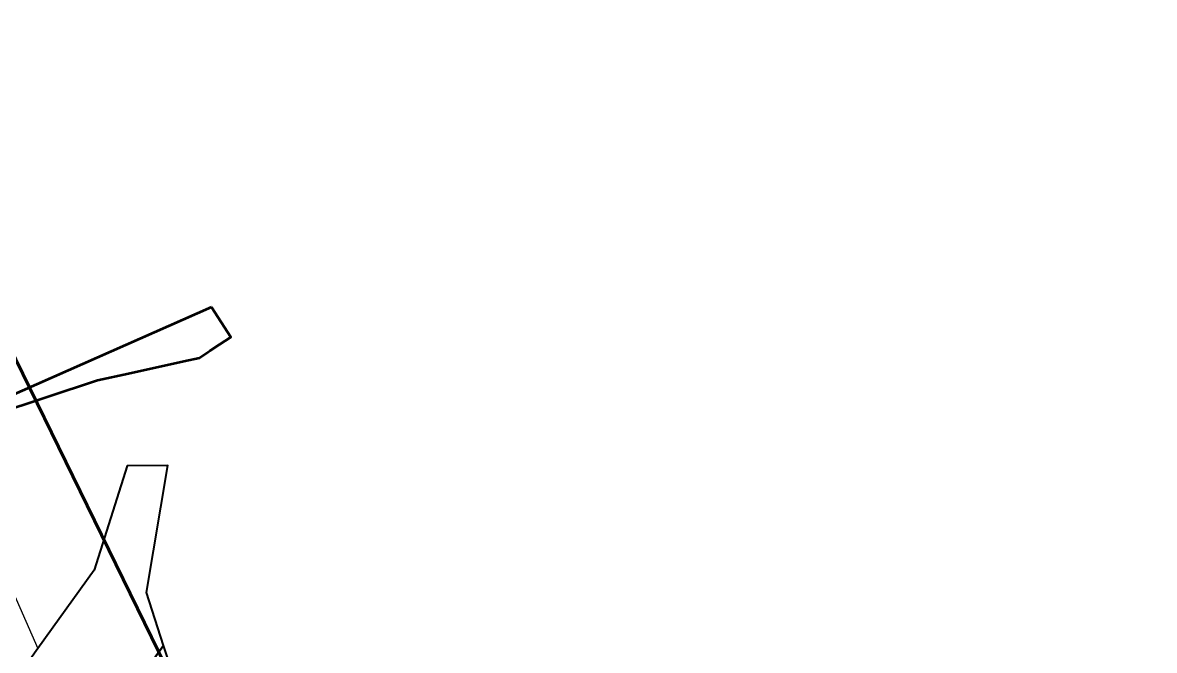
# Model space of a CAD drawing. Header units: metres. Extents: x 245225 to 248406, y 1633796 to 1637634.
# Drawn here: x 246742 to 247644, y 1637134 to 1637634 of the extents above; entities that cross this region are included whole.
import ezdxf

# ---------------------------------------------------------------- set-up
doc = ezdxf.new("R2010")
doc.units = ezdxf.units.M
doc.header["$MEASUREMENT"] = 0
doc.layers.add('LIMITES TITRES FONCIERS', color=7, linetype='Continuous', lineweight=0)
doc.layers.add('Limites_Communes', color=7, linetype='Continuous', lineweight=211, plot=False)
doc.layers.add('LIMITES_PARCELLES', color=7, linetype='Continuous', lineweight=0, true_color=0xffffff)

msp = doc.modelspace()

# ---------------------------------------------------------------- linework, layer by layer
at = {"layer": 'LIMITES TITRES FONCIERS', "color": 5, "linetype": 'Continuous', "lineweight": 53, "flags": 128}
msp.add_lwpolyline([(246892.906505, 1637407.118136), (246638.746644, 1637294.893334), (246801.983905, 1637348.798178), (246826.491205, 1637354.173578), (246870.606305, 1637363.849778), (246883.226005, 1637366.617778), (246889.989205, 1637371.112178), (246891.432705, 1637372.071378), (246899.096905, 1637377.164578), (246908.156305, 1637383.184878), (246892.906505, 1637407.118136)], close=True, dxfattribs=at)
at = {"layer": 'Limites_Communes', "color": 210, "lineweight": 80, "flags": 128}
msp.add_lwpolyline([(246605.2718, 1637633.7039), (246913.4298, 1637003.726), (246928.908, 1636986.2635), (246937.0628, 1636946.102), (247273.6978, 1636757.3411), (247414.7621, 1636704.6505), (247560.0187, 1636674.7525), (247860.1219, 1636718.6819), (247872.0949, 1636702.4329), (247930.5058, 1636547.3832), (247969.1915, 1636496.8558), (247927.1941, 1636463.9394), (247992.0592, 1636434.9953), (248053.9967, 1636386.0915), (248089.2289, 1636346.6767), (248129.5988, 1636309.9768), (248159.1072, 1636285.3282), (248217.2385, 1636236.7707), (248275.3777, 1636195.0512)], dxfattribs=at)
at = {"layer": 'limites_parcelles', "color": 7, "linetype": 'Continuous', "lineweight": 13, "flags": 128}
for points in [[(246676.496532, 1637311.561873), (246747.511487, 1637342.91846)], [(246806.846749, 1637221.617363), (246799.130273, 1637197.401929), (246754.429118, 1637135.064923), (246676.496575, 1637311.561892)]]:
    msp.add_lwpolyline(points, dxfattribs=at)
at = {"layer": 'limites_parcelles', "color": 7, "linetype": 'Continuous', "lineweight": 30, "flags": 128}
msp.add_lwpolyline([(246463.895474, 1637217.687445), (246676.496532, 1637311.561873), (246754.429143, 1637135.064868), (246612.650598, 1636937.350452), (246585.993692, 1636941.166878), (246463.895474, 1637217.687445)], close=True, dxfattribs=at)
at = {"layer": 'limites_parcelles', "color": 1, "lineweight": 40, "flags": 128}
for points in [[(246774.92447, 1637026.365174), (246854.63149, 1637137.518936), (246840.855941, 1637179.515833), (246857.851806, 1637280.762661), (246825.654354, 1637280.638386), (246799.130273, 1637197.401929), (246754.429118, 1637135.064923), (246754.429143, 1637135.064868), (246709.912157, 1637072.984718), (246774.92447, 1637026.365174)], [(246774.92447, 1637026.365174), (246807.298047, 1637003.150473), (246811.244877, 1637000.449056), (246858.138833, 1637047.891615), (246904.54449, 1637058.214169), (246864.403909, 1637107.726201), (246854.63149, 1637137.518936), (246774.92447, 1637026.365174)]]:
    msp.add_lwpolyline(points, close=True, dxfattribs=at)

doc.saveas('drawing.dxf')
